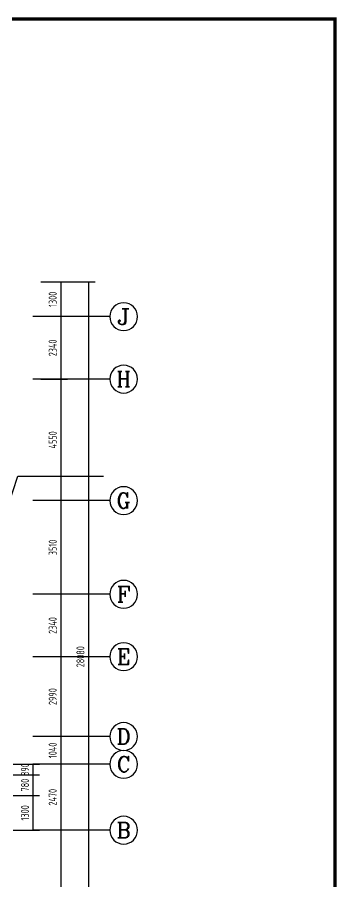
# Model space of a CAD drawing. Extents: x -726032 to 135930, y -151624 to 587044.
# Drawn here: x -642656 to -630677, y 498822 to 531209 of the extents above; entities that cross this region are included whole.
import ezdxf
from ezdxf.enums import TextEntityAlignment as Align

# ---------------------------------------------------------------- set-up
doc = ezdxf.new("R2010")
doc.units = 0
doc.header["$LTSCALE"] = 1000
doc.header["$MEASUREMENT"] = 0
doc.layers.get('0').update_dxf_attribs({"linetype": 'CONTINUOUS'})
doc.layers.get('DEFPOINTS').update_dxf_attribs({"color": 1, "linetype": 'CONTINUOUS'})
for name, color, linetype in [('AXIS', 245, 'CONTINUOUS'), ('AXIS_TEXT', 7, 'CONTINUOUS'), ('PUB_DIM', 245, 'CONTINUOUS'), ('PUB_TITLE', 1, 'CONTINUOUS'), ('引线', 213, 'CONTINUOUS')]:
    doc.layers.add(name, color=color, linetype=linetype)
doc.styles.add('COMPLEX', font='COMPLEX')
doc.styles.add('DIM_FONT', font='isocp.shx', dxfattribs={"width": 0.8})
doc.dimstyles.new('AXIS', dxfattribs={"dimtxt": 300, "dimasz": 1, "dimexe": 250, "dimexo": 300, "dimgap": 150, "dimtad": 1, "dimdec": 0, "dimzin": 0, "dimdsep": 46, "dimtxsty": 'DIM_FONT', "dimcen": 0.09, "dimse1": 1, "dimse2": 1, "dimclrt": 142, "dimadec": 0, "dimazin": 0, "dimtfac": 1, "dimtdec": 0, "dimtix": 1, "dimtmove": 2, "dimatfit": 3, "dimfxl": 1, "dimtolj": 1, "dimtzin": 0, "dimarcsym": 0})
doc.dimstyles.new('DIMA', dxfattribs={"dimtxt": 300, "dimasz": 1, "dimexe": 250, "dimexo": 300, "dimgap": 150, "dimtad": 1, "dimdec": 0, "dimzin": 0, "dimdsep": 46, "dimtxsty": 'DIM_FONT', "dimcen": 0.09, "dimse1": 1, "dimclrt": 142, "dimadec": 0, "dimazin": 0, "dimtfac": 1, "dimtdec": 0, "dimtix": 1, "dimtmove": 2, "dimatfit": 3, "dimfxl": 1, "dimtolj": 1, "dimtzin": 0, "dimarcsym": 0})
doc.dimstyles.new('DIMB', dxfattribs={"dimtxt": 300, "dimasz": 1, "dimexe": 250, "dimexo": 300, "dimgap": 150, "dimtad": 1, "dimdec": 0, "dimzin": 0, "dimdsep": 46, "dimtxsty": 'DIM_FONT', "dimcen": 0.09, "dimse2": 1, "dimclrt": 142, "dimadec": 0, "dimazin": 0, "dimtfac": 1, "dimtdec": 0, "dimtix": 1, "dimtmove": 2, "dimatfit": 3, "dimfxl": 1, "dimtolj": 1, "dimtzin": 0, "dimarcsym": 0})
doc.dimstyles.new('DIMN', dxfattribs={"dimtxt": 300, "dimasz": 1, "dimexe": 250, "dimexo": 300, "dimgap": 150, "dimtad": 1, "dimdec": 0, "dimzin": 0, "dimdsep": 46, "dimtxsty": 'DIM_FONT', "dimcen": 0.09, "dimclrt": 142, "dimadec": 0, "dimazin": 0, "dimtfac": 1, "dimtdec": 0, "dimtix": 1, "dimtmove": 2, "dimatfit": 3, "dimfxl": 1, "dimtolj": 1, "dimtzin": 0, "dimarcsym": 0})

# ---------------------------------------------------------------- blocks, each defined once
blk = doc.blocks.new('*D3430')
at = {"layer": 'AXIS', "color": 0, "lineweight": -2, "transparency": 16777216}
blk.add_line((-641028, 500751), (-641028, 495423), dxfattribs=at)
at = {"layer": 'AXIS', "color": 0, "transparency": 16777216}
for points in [[(-641028, 500751), (-641028, 500751), (-641028, 500752)], [(-641028, 495423), (-641028, 495423), (-641028, 495422)]]:
    blk.add_solid(points, dxfattribs=at)
at = {"layer": 'DEFPOINTS', "color": 0, "transparency": 16777216}
for p in [(-642073, 500752), (-642073, 495422), (-641028, 495422)]:
    blk.add_point(p, dxfattribs=at)
at = {"layer": 'AXIS', "color": 142, "transparency": 16777216, "insert": (-641328, 498087), "char_height": 300, "attachment_point": 5, "rotation": 90, "style": 'DIM_FONT'}
blk.add_mtext('\\A1;5330', dxfattribs=at)
blk = doc.blocks.new('*D1404')
at = {"layer": 'AXIS', "color": 0, "lineweight": -2, "transparency": 16777216}
for p, q in [((-641773, 521292), (-639738, 521292)), ((-639988, 521291), (-639988, 493213)), ((-641773, 493212), (-639738, 493212))]:
    blk.add_line(p, q, dxfattribs=at)
at = {"layer": 'AXIS', "color": 0, "transparency": 16777216}
for points in [[(-639988, 521291), (-639988, 521291), (-639988, 521292)], [(-639988, 493213), (-639988, 493213), (-639988, 493212)]]:
    blk.add_solid(points, dxfattribs=at)
at = {"layer": 'DEFPOINTS', "color": 0, "transparency": 16777216}
for p in [(-642073, 521292), (-642073, 493212), (-639988, 493212)]:
    blk.add_point(p, dxfattribs=at)
at = {"layer": 'AXIS', "color": 142, "transparency": 16777216, "insert": (-640288, 507252), "char_height": 300, "attachment_point": 5, "rotation": 90, "style": 'DIM_FONT'}
blk.add_mtext('\\A1;28080', dxfattribs=at)
blk = doc.blocks.new('_AXISO')
blk.add_circle((0, 0), 0.5)
at = {"layer": 'AXIS_TEXT', "style": 'COMPLEX', "width": 1.041667}
blk.add_attdef('A', text='', height=0.56, dxfattribs=at).set_placement((-0.25, -0.28), (0.25, -0.28), align=Align.FIT)
blk = doc.blocks.new('*D2655')
at = {"layer": 'AXIS', "color": 0, "lineweight": -2, "transparency": 16777216}
for p, q in [((-641028, 519991), (-641028, 517653)), ((-641773, 517652), (-640778, 517652))]:
    blk.add_line(p, q, dxfattribs=at)
at = {"layer": 'AXIS', "color": 0, "transparency": 16777216}
for points in [[(-641028, 519991), (-641028, 519991), (-641028, 519992)], [(-641028, 517653), (-641028, 517653), (-641028, 517652)]]:
    blk.add_solid(points, dxfattribs=at)
at = {"layer": 'DEFPOINTS', "color": 0, "transparency": 16777216}
for p in [(-642073, 519992), (-642073, 517652), (-641028, 517652)]:
    blk.add_point(p, dxfattribs=at)
at = {"layer": 'AXIS', "color": 142, "transparency": 16777216, "insert": (-641328, 518822), "char_height": 300, "attachment_point": 5, "rotation": 90, "style": 'DIM_FONT'}
blk.add_mtext('\\A1;2340', dxfattribs=at)
blk = doc.blocks.new('*D3839')
at = {"layer": 'AXIS', "color": 0, "lineweight": -2, "transparency": 16777216}
for p, q in [((-641773, 521292), (-640778, 521292)), ((-641028, 521291), (-641028, 519993))]:
    blk.add_line(p, q, dxfattribs=at)
at = {"layer": 'AXIS', "color": 0, "transparency": 16777216}
for points in [[(-641028, 521291), (-641028, 521291), (-641028, 521292)], [(-641028, 519993), (-641028, 519993), (-641028, 519992)]]:
    blk.add_solid(points, dxfattribs=at)
at = {"layer": 'DEFPOINTS', "color": 0, "transparency": 16777216}
for p in [(-642073, 521292), (-642073, 519992), (-641028, 519992)]:
    blk.add_point(p, dxfattribs=at)
at = {"layer": 'AXIS', "color": 142, "transparency": 16777216, "insert": (-641328, 520642), "char_height": 300, "attachment_point": 5, "rotation": 90, "style": 'DIM_FONT'}
blk.add_mtext('\\A1;1300', dxfattribs=at)
blk = doc.blocks.new('*D1413')
at = {"layer": 'DEFPOINTS', "color": 0, "transparency": 16777216}
for p in [(-643113, 503222), (-643113, 502832), (-642068, 502832)]:
    blk.add_point(p, dxfattribs=at)
at = {"layer": 'PUB_DIM', "color": 0, "lineweight": -2, "transparency": 16777216}
for p, q in [((-642813, 503222), (-641818, 503222)), ((-642068, 503223), (-642068, 503224)), ((-642068, 503222), (-642068, 502832)), ((-642813, 502832), (-641818, 502832)), ((-642068, 502831), (-642068, 502830))]:
    blk.add_line(p, q, dxfattribs=at)
at = {"layer": 'PUB_DIM', "color": 0, "transparency": 16777216}
for points in [[(-642068, 503223), (-642068, 503223), (-642068, 503222)], [(-642068, 502831), (-642068, 502831), (-642068, 502832)]]:
    blk.add_solid(points, dxfattribs=at)
at = {"layer": 'PUB_DIM', "color": 142, "transparency": 16777216, "insert": (-642368, 503027), "char_height": 300, "attachment_point": 5, "rotation": 90, "style": 'DIM_FONT'}
blk.add_mtext('\\A1;390', dxfattribs=at)
blk = doc.blocks.new('*D1414')
at = {"layer": 'DEFPOINTS', "color": 0, "transparency": 16777216}
for p in [(-643113, 502052), (-643113, 500752), (-642068, 500752)]:
    blk.add_point(p, dxfattribs=at)
at = {"layer": 'PUB_DIM', "color": 0, "lineweight": -2, "transparency": 16777216}
for p, q in [((-642813, 502052), (-641818, 502052)), ((-642068, 502051), (-642068, 500753)), ((-642813, 500752), (-641818, 500752))]:
    blk.add_line(p, q, dxfattribs=at)
at = {"layer": 'PUB_DIM', "color": 0, "transparency": 16777216}
for points in [[(-642068, 502051), (-642068, 502051), (-642068, 502052)], [(-642068, 500753), (-642068, 500753), (-642068, 500752)]]:
    blk.add_solid(points, dxfattribs=at)
at = {"layer": 'PUB_DIM', "color": 142, "transparency": 16777216, "insert": (-642368, 501402), "char_height": 300, "attachment_point": 5, "rotation": 90, "style": 'DIM_FONT'}
blk.add_mtext('\\A1;1300', dxfattribs=at)
blk = doc.blocks.new('*D1417')
at = {"layer": 'DEFPOINTS', "color": 0, "transparency": 16777216}
for p in [(-643113, 502832), (-643113, 502052), (-642068, 502052)]:
    blk.add_point(p, dxfattribs=at)
at = {"layer": 'PUB_DIM', "color": 0, "lineweight": -2, "transparency": 16777216}
for p, q in [((-642813, 502832), (-641818, 502832)), ((-642068, 502831), (-642068, 502053)), ((-642813, 502052), (-641818, 502052))]:
    blk.add_line(p, q, dxfattribs=at)
at = {"layer": 'PUB_DIM', "color": 0, "transparency": 16777216}
for points in [[(-642068, 502831), (-642068, 502831), (-642068, 502832)], [(-642068, 502053), (-642068, 502053), (-642068, 502052)]]:
    blk.add_solid(points, dxfattribs=at)
at = {"layer": 'PUB_DIM', "color": 142, "transparency": 16777216, "insert": (-642368, 502442), "char_height": 300, "attachment_point": 5, "rotation": 90, "style": 'DIM_FONT'}
blk.add_mtext('\\A1;780', dxfattribs=at)
blk = doc.blocks.new('*D3437')
at = {"layer": 'AXIS', "color": 0, "lineweight": -2, "transparency": 16777216}
blk.add_line((-641028, 509591), (-641028, 507253), dxfattribs=at)
at = {"layer": 'AXIS', "color": 0, "transparency": 16777216}
for points in [[(-641028, 509591), (-641028, 509591), (-641028, 509592)], [(-641028, 507253), (-641028, 507253), (-641028, 507252)]]:
    blk.add_solid(points, dxfattribs=at)
at = {"layer": 'DEFPOINTS', "color": 0, "transparency": 16777216}
for p in [(-642073, 509592), (-642073, 507252), (-641028, 507252)]:
    blk.add_point(p, dxfattribs=at)
at = {"layer": 'AXIS', "color": 142, "transparency": 16777216, "insert": (-641328, 508422), "char_height": 300, "attachment_point": 5, "rotation": 90, "style": 'DIM_FONT'}
blk.add_mtext('\\A1;2340', dxfattribs=at)
blk = doc.blocks.new('*D3438')
at = {"layer": 'AXIS', "color": 0, "lineweight": -2, "transparency": 16777216}
blk.add_line((-641028, 507251), (-641028, 504263), dxfattribs=at)
at = {"layer": 'AXIS', "color": 0, "transparency": 16777216}
for points in [[(-641028, 507251), (-641028, 507251), (-641028, 507252)], [(-641028, 504263), (-641028, 504263), (-641028, 504262)]]:
    blk.add_solid(points, dxfattribs=at)
at = {"layer": 'DEFPOINTS', "color": 0, "transparency": 16777216}
for p in [(-642073, 507252), (-642073, 504262), (-641028, 504262)]:
    blk.add_point(p, dxfattribs=at)
at = {"layer": 'AXIS', "color": 142, "transparency": 16777216, "insert": (-641328, 505757), "char_height": 300, "attachment_point": 5, "rotation": 90, "style": 'DIM_FONT'}
blk.add_mtext('\\A1;2990', dxfattribs=at)
blk = doc.blocks.new('*D3439')
at = {"layer": 'AXIS', "color": 0, "lineweight": -2, "transparency": 16777216}
blk.add_line((-641028, 504261), (-641028, 503223), dxfattribs=at)
at = {"layer": 'AXIS', "color": 0, "transparency": 16777216}
for points in [[(-641028, 504261), (-641028, 504261), (-641028, 504262)], [(-641028, 503223), (-641028, 503223), (-641028, 503222)]]:
    blk.add_solid(points, dxfattribs=at)
at = {"layer": 'DEFPOINTS', "color": 0, "transparency": 16777216}
for p in [(-642073, 504262), (-642073, 503222), (-641028, 503222)]:
    blk.add_point(p, dxfattribs=at)
at = {"layer": 'AXIS', "color": 142, "transparency": 16777216, "insert": (-641328, 503742), "char_height": 300, "attachment_point": 5, "rotation": 90, "style": 'DIM_FONT'}
blk.add_mtext('\\A1;1040', dxfattribs=at)
blk = doc.blocks.new('*D3440')
at = {"layer": 'AXIS', "color": 0, "lineweight": -2, "transparency": 16777216}
blk.add_line((-641028, 513101), (-641028, 509593), dxfattribs=at)
at = {"layer": 'AXIS', "color": 0, "transparency": 16777216}
for points in [[(-641028, 513101), (-641028, 513101), (-641028, 513102)], [(-641028, 509593), (-641028, 509593), (-641028, 509592)]]:
    blk.add_solid(points, dxfattribs=at)
at = {"layer": 'DEFPOINTS', "color": 0, "transparency": 16777216}
for p in [(-642073, 513102), (-642073, 509592), (-641028, 509592)]:
    blk.add_point(p, dxfattribs=at)
at = {"layer": 'AXIS', "color": 142, "transparency": 16777216, "insert": (-641328, 511347), "char_height": 300, "attachment_point": 5, "rotation": 90, "style": 'DIM_FONT'}
blk.add_mtext('\\A1;3510', dxfattribs=at)
blk = doc.blocks.new('*D3441')
at = {"layer": 'AXIS', "color": 0, "lineweight": -2, "transparency": 16777216}
blk.add_line((-641028, 503221), (-641028, 500753), dxfattribs=at)
at = {"layer": 'AXIS', "color": 0, "transparency": 16777216}
for points in [[(-641028, 503221), (-641028, 503221), (-641028, 503222)], [(-641028, 500753), (-641028, 500753), (-641028, 500752)]]:
    blk.add_solid(points, dxfattribs=at)
at = {"layer": 'DEFPOINTS', "color": 0, "transparency": 16777216}
for p in [(-642073, 503222), (-642073, 500752), (-641028, 500752)]:
    blk.add_point(p, dxfattribs=at)
at = {"layer": 'AXIS', "color": 142, "transparency": 16777216, "insert": (-641328, 501987), "char_height": 300, "attachment_point": 5, "rotation": 90, "style": 'DIM_FONT'}
blk.add_mtext('\\A1;2470', dxfattribs=at)
blk = doc.blocks.new('*D3442')
at = {"layer": 'AXIS', "color": 0, "lineweight": -2, "transparency": 16777216}
blk.add_line((-641028, 517651), (-641028, 513103), dxfattribs=at)
at = {"layer": 'AXIS', "color": 0, "transparency": 16777216}
for points in [[(-641028, 517651), (-641028, 517651), (-641028, 517652)], [(-641028, 513103), (-641028, 513103), (-641028, 513102)]]:
    blk.add_solid(points, dxfattribs=at)
at = {"layer": 'DEFPOINTS', "color": 0, "transparency": 16777216}
for p in [(-642073, 517652), (-642073, 513102), (-641028, 513102)]:
    blk.add_point(p, dxfattribs=at)
at = {"layer": 'AXIS', "color": 142, "transparency": 16777216, "insert": (-641328, 515377), "char_height": 300, "attachment_point": 5, "rotation": 90, "style": 'DIM_FONT'}
blk.add_mtext('\\A1;4550', dxfattribs=at)

msp = doc.modelspace()

# ---------------------------------------------------------------- linework, layer by layer
at = {"layer": 'AXIS'}
for p, q in [((-639186.9, 519992.4), (-642073.4, 519992.4)), ((-639186.9, 517652.4), (-642073.4, 517652.4)), ((-639186.9, 513102.4), (-642073.4, 513102.4)), ((-639186.9, 509592.4), (-642073.4, 509592.4)), ((-639186.9, 507252.4), (-642073.4, 507252.4)), ((-639186.9, 504262.4), (-642073.4, 504262.4)), ((-639186.9, 503222.4), (-642073.4, 503222.4)), ((-639186.9, 500752.4), (-642073.4, 500752.4))]:
    msp.add_line(p, q, dxfattribs=at)
at = {"layer": 'PUB_TITLE', "const_width": 130}
msp.add_lwpolyline([(-723432.4, 479143.9), (-630742.4, 479143.9), (-630742.4, 531143.9), (-723432.4, 531143.9)], close=True, dxfattribs=at)
at = {"layer": '引线'}
msp.add_lwpolyline([(-643011, 512863.6), (-642633.2, 514019.6), (-639418.2, 514019.6)], dxfattribs=at)

# ---------------------------------------------------------------- block references
at = {"layer": 'AXIS'}
ref = msp.add_blockref('_AXISO', (-638666.9, 519992.4), dxfattribs=dict(at, xscale=-1040, yscale=1040, zscale=1040))
ref.add_attrib('A', 'J', dxfattribs={"layer": 'AXIS_TEXT', "height": 582.4, "style": 'COMPLEX', "width": 1.704545}).set_placement((-638926.9, 519701.2), (-638406.9, 519701.2), align=Align.FIT)
ref = msp.add_blockref('_AXISO', (-638666.9, 517652.4), dxfattribs=dict(at, xscale=-1040, yscale=1040, zscale=1040))
ref.add_attrib('A', 'H', dxfattribs={"layer": 'AXIS_TEXT', "height": 582.4, "style": 'COMPLEX', "width": 0.9375}).set_placement((-638926.9, 517361.2), (-638406.9, 517361.2), align=Align.FIT)
ref = msp.add_blockref('_AXISO', (-638666.9, 513102.4), dxfattribs=dict(at, xscale=-1040, yscale=1040, zscale=1040))
ref.add_attrib('A', 'G', dxfattribs={"layer": 'AXIS_TEXT', "height": 582.4, "style": 'COMPLEX', "width": 1.041667}).set_placement((-638926.9, 512811.2), (-638406.9, 512811.2), align=Align.FIT)
ref = msp.add_blockref('_AXISO', (-638666.9, 509592.4), dxfattribs=dict(at, xscale=-1040, yscale=1040, zscale=1040))
ref.add_attrib('A', 'F', dxfattribs={"layer": 'AXIS_TEXT', "height": 582.4, "style": 'COMPLEX', "width": 1.171875}).set_placement((-638926.9, 509301.2), (-638406.9, 509301.2), align=Align.FIT)
ref = msp.add_blockref('_AXISO', (-638666.9, 507252.4), dxfattribs=dict(at, xscale=-1040, yscale=1040, zscale=1040))
ref.add_attrib('A', 'E', dxfattribs={"layer": 'AXIS_TEXT', "height": 582.4, "style": 'COMPLEX', "width": 1.171875}).set_placement((-638926.9, 506961.2), (-638406.9, 506961.2), align=Align.FIT)
ref = msp.add_blockref('_AXISO', (-638666.9, 504262.4), dxfattribs=dict(at, xscale=-1040, yscale=1040, zscale=1040))
ref.add_attrib('A', 'D', dxfattribs={"layer": 'AXIS_TEXT', "height": 582.4, "style": 'COMPLEX', "width": 1.102941}).set_placement((-638926.9, 503971.2), (-638406.9, 503971.2), align=Align.FIT)
ref = msp.add_blockref('_AXISO', (-638666.9, 503222.4), dxfattribs=dict(at, xscale=-1040, yscale=1040, zscale=1040))
ref.add_attrib('A', 'C', dxfattribs={"layer": 'AXIS_TEXT', "height": 582.4, "style": 'COMPLEX', "width": 1.25}).set_placement((-638926.9, 502931.2), (-638406.9, 502931.2), align=Align.FIT)
ref = msp.add_blockref('_AXISO', (-638666.9, 500752.4), dxfattribs=dict(at, xscale=-1040, yscale=1040, zscale=1040))
ref.add_attrib('A', 'B', dxfattribs={"layer": 'AXIS_TEXT', "height": 582.4, "style": 'COMPLEX', "width": 1.102941}).set_placement((-638926.9, 500461.2), (-638406.9, 500461.2), align=Align.FIT)

# ---------------------------------------------------------------- dimensions: what is measured, and where the dimension line sits
for p1, p2, distance, dimstyle, picture, middle in [((-642073.4, 521292.4), (-642073.4, 493212.2), 2085.8, 'DIMN', '*D1404', (-640287.7, 507252.3)), ((-642073.4, 521292.4), (-642073.4, 519992.4), 1045.8, 'DIMB', '*D3839', (-641327.7, 520642.4)), ((-642073.4, 519992.4), (-642073.4, 517652.4), 1045.8, 'DIMA', '*D2655', (-641327.7, 518822.4)), ((-642073.4, 517652.4), (-642073.4, 513102.4), 1045.8, 'AXIS', '*D3442', (-641327.7, 515377.4))]:
    dim = msp.add_aligned_dim(p1=p1, p2=p2, distance=distance, dimstyle=dimstyle, dxfattribs=at)
    dim.commit()
    dim.dimension.update_dxf_attribs({"geometry": picture, "text_midpoint": middle})
for base, p1, p2, picture, middle in [((-641027.7, 509592.4), (-642073.4, 513102.4), (-642073.4, 509592.4), '*D3440', (-641327.7, 511347.4)), ((-641027.7, 507252.4), (-642073.4, 509592.4), (-642073.4, 507252.4), '*D3437', (-641327.7, 508422.4)), ((-641027.7, 504262.4), (-642073.4, 507252.4), (-642073.4, 504262.4), '*D3438', (-641327.7, 505757.4)), ((-641027.7, 503222.4), (-642073.4, 504262.4), (-642073.4, 503222.4), '*D3439', (-641327.7, 503742.4)), ((-641027.7, 500752.4), (-642073.4, 503222.4), (-642073.4, 500752.4), '*D3441', (-641327.7, 501987.4)), ((-641027.7, 495422.4), (-642073.4, 500752.4), (-642073.4, 495422.4), '*D3430', (-641327.7, 498087.4))]:
    dim = msp.add_linear_dim(base=base, p1=p1, p2=p2, angle=270, dimstyle='AXIS', dxfattribs=at)
    dim.commit()
    dim.dimension.update_dxf_attribs({"geometry": picture, "text_midpoint": middle})
at = {"layer": 'PUB_DIM'}
for base, p1, p2, picture, middle in [((-642067.7, 502832.4), (-643113.4, 503222.4), (-643113.4, 502832.4), '*D1413', (-642367.7, 503027.4)), ((-642067.7, 502052.4), (-643113.4, 502832.4), (-643113.4, 502052.4), '*D1417', (-642367.7, 502442.4)), ((-642067.7, 500752.4), (-643113.4, 502052.4), (-643113.4, 500752.4), '*D1414', (-642367.7, 501402.4))]:
    dim = msp.add_linear_dim(base=base, p1=p1, p2=p2, angle=270, dimstyle='DIMN', dxfattribs=at)
    dim.commit()
    dim.dimension.update_dxf_attribs({"geometry": picture, "text_midpoint": middle})

doc.saveas('drawing.dxf')
